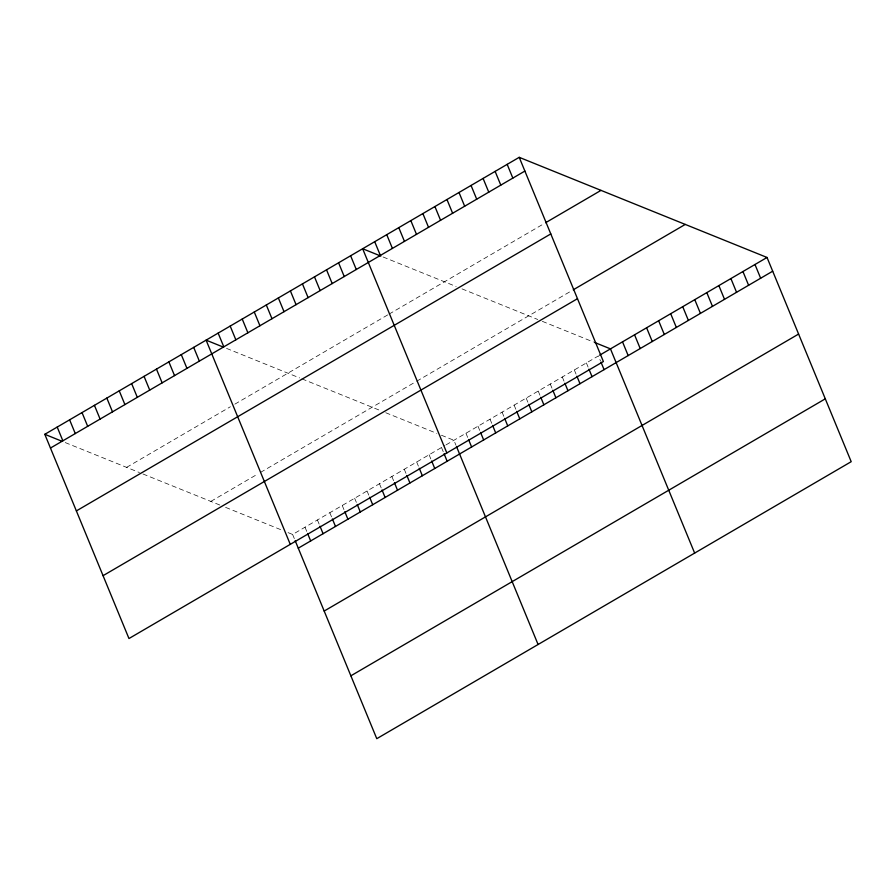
<?xml version="1.0" encoding="UTF-8"?>
<svg xmlns="http://www.w3.org/2000/svg" width="896" height="896" viewBox="0 0 896 896"><rect width="100%" height="100%" fill="white"/><g stroke="black" fill="none" stroke-linecap="round" stroke-linejoin="round"><path stroke-width="0.67" stroke-dasharray="4.48 3.36" d="M126.582 467.365L230.35 406.773M234.864 404.141L387.834 314.832M389.043 314.126L544.398 223.429M210.829 501.402L258.205 473.749M260.467 472.427L415.486 381.92M416.696 381.214L572.051 290.517M288.064 532.616L292.611 534.453L444.886 445.547M446.018 444.886L598.427 355.902L600.488 360.898M383.107 256.995L456.142 286.507M461.989 288.87L537.779 319.502M542.326 321.339L593.432 341.992M226.542 348.398L299.578 377.91M301.918 378.862L381.226 410.906M385.762 412.742L436.878 433.395M441.414 435.232L453.914 440.283L455.974 445.278M65.24 442.579L139.451 472.562M142.957 473.984L219.923 505.075M225.602 507.371L282.386 530.32M586.387 362.936L588.448 367.931M574.336 369.97L576.397 374.965M562.296 377.003L564.357 381.998M550.256 384.026L552.317 389.021M538.216 391.059L540.266 396.054M526.165 398.093L528.226 403.088M514.125 405.126L516.186 410.122M502.085 412.149L504.146 417.144M490.045 419.182L492.094 424.178M477.994 426.216L480.054 431.211M465.954 433.25L468.014 438.245M441.504 447.518L443.565 452.514M429.094 454.765L431.155 459.76M416.685 462.011L418.746 467.006M404.275 469.258L406.336 474.253M391.877 476.504L393.926 481.499M379.467 483.739L382.043 489.989M367.058 490.986L369.118 495.981M354.648 498.232L356.709 503.227M342.238 505.478L344.299 510.474M329.829 512.725L331.89 517.72M317.43 519.96L319.48 524.955M305.021 527.206L307.07 532.202M292.611 534.453L294.672 539.448"/><path stroke-width="1.34" d="M519.221 157.326L603.389 361.547L128.968 638.534L44.8 434.314L519.221 157.326L767.032 257.466L851.2 461.686L376.779 738.674L295.187 540.691M50.456 448.056L524.877 171.069M545.597 222.723L600.992 190.378M76.373 510.91L550.794 233.923M573.25 289.811L685.25 224.426M103.062 575.669L577.483 298.693M599.637 355.197L767.032 257.466M298.267 548.184L772.688 271.208M324.184 611.05L798.594 334.062M350.874 675.808L825.294 398.832M380.834 256.077L362.656 248.741L446.835 452.95M594.574 342.451L610.467 348.869L694.646 553.09M223.138 347.021L206.102 340.144L290.27 544.354M44.8 434.314L61.835 441.202M754.981 264.499L760.648 278.242M742.941 271.533L748.608 285.264M730.901 278.566L736.557 292.298M718.861 285.589L724.517 299.331M706.81 292.622L712.477 306.365M694.77 299.656L700.437 313.387M682.73 306.69L688.386 320.421M670.69 313.723L676.346 327.454M658.638 320.746L664.306 334.488M646.598 327.779L652.266 341.522M634.558 334.813L640.214 348.544M622.518 341.846L628.174 355.578M601.003 362.152L604.083 369.645M507.181 164.36L512.837 178.102M588.963 369.174L592.043 376.667M495.13 171.394L500.797 185.125M576.912 376.208L580.003 383.701M483.09 178.427L488.757 192.158M564.872 383.242L567.963 390.734M471.05 185.461L476.706 199.192M552.832 390.275L555.912 397.768M459.01 192.483L464.666 206.226M540.781 397.309L543.872 404.802M446.958 199.517L452.626 213.259M528.741 404.331L531.832 411.824M434.918 206.55L440.574 220.282M516.701 411.365L519.792 418.858M422.878 213.584L428.534 227.315M504.661 418.398L507.741 425.891M410.827 220.606L416.494 234.349M492.61 425.432L495.701 432.925M398.787 227.64L404.454 241.382M480.57 432.454L483.661 439.947M386.747 234.674L392.403 248.405M468.53 439.488L471.621 446.981M374.707 241.707L380.363 255.438M456.49 446.522L538.082 644.493M444.08 453.768L447.16 461.261M350.616 255.763L356.283 269.506M431.67 461.014L434.762 468.507M338.576 262.797L344.232 276.539M419.261 468.25L422.352 475.742M326.536 269.83L332.192 283.562M406.851 475.496L409.942 482.989M314.485 276.864L320.152 290.595M394.442 482.742L397.533 490.235M302.445 283.886L308.112 297.629M382.043 489.989L385.123 497.482M290.405 290.92L296.061 304.662M369.634 497.235L372.714 504.728M278.365 297.954L284.021 311.685M357.224 504.47L360.315 511.963M266.314 304.987L271.981 318.718M344.814 511.717L347.906 519.21M254.274 312.021L259.941 325.752M332.405 518.963L335.496 526.456M242.234 319.043L247.89 332.786M319.995 526.21L323.086 533.702M230.194 326.077L235.85 339.819M307.586 533.456L310.677 540.949M218.142 333.11L223.81 346.842M193.693 347.39L199.36 361.122M181.283 354.626L186.95 368.368M168.874 361.872L174.541 375.614M156.475 369.118L162.131 382.85M144.066 376.365L149.722 390.096M131.656 383.611L137.312 397.342M119.246 390.846L124.914 404.589M106.837 398.093L112.504 411.835M94.427 405.339L100.094 419.07M82.029 412.586L87.685 426.317M69.619 419.832L75.275 433.563M57.21 427.067L62.866 440.81"/></g></svg>
